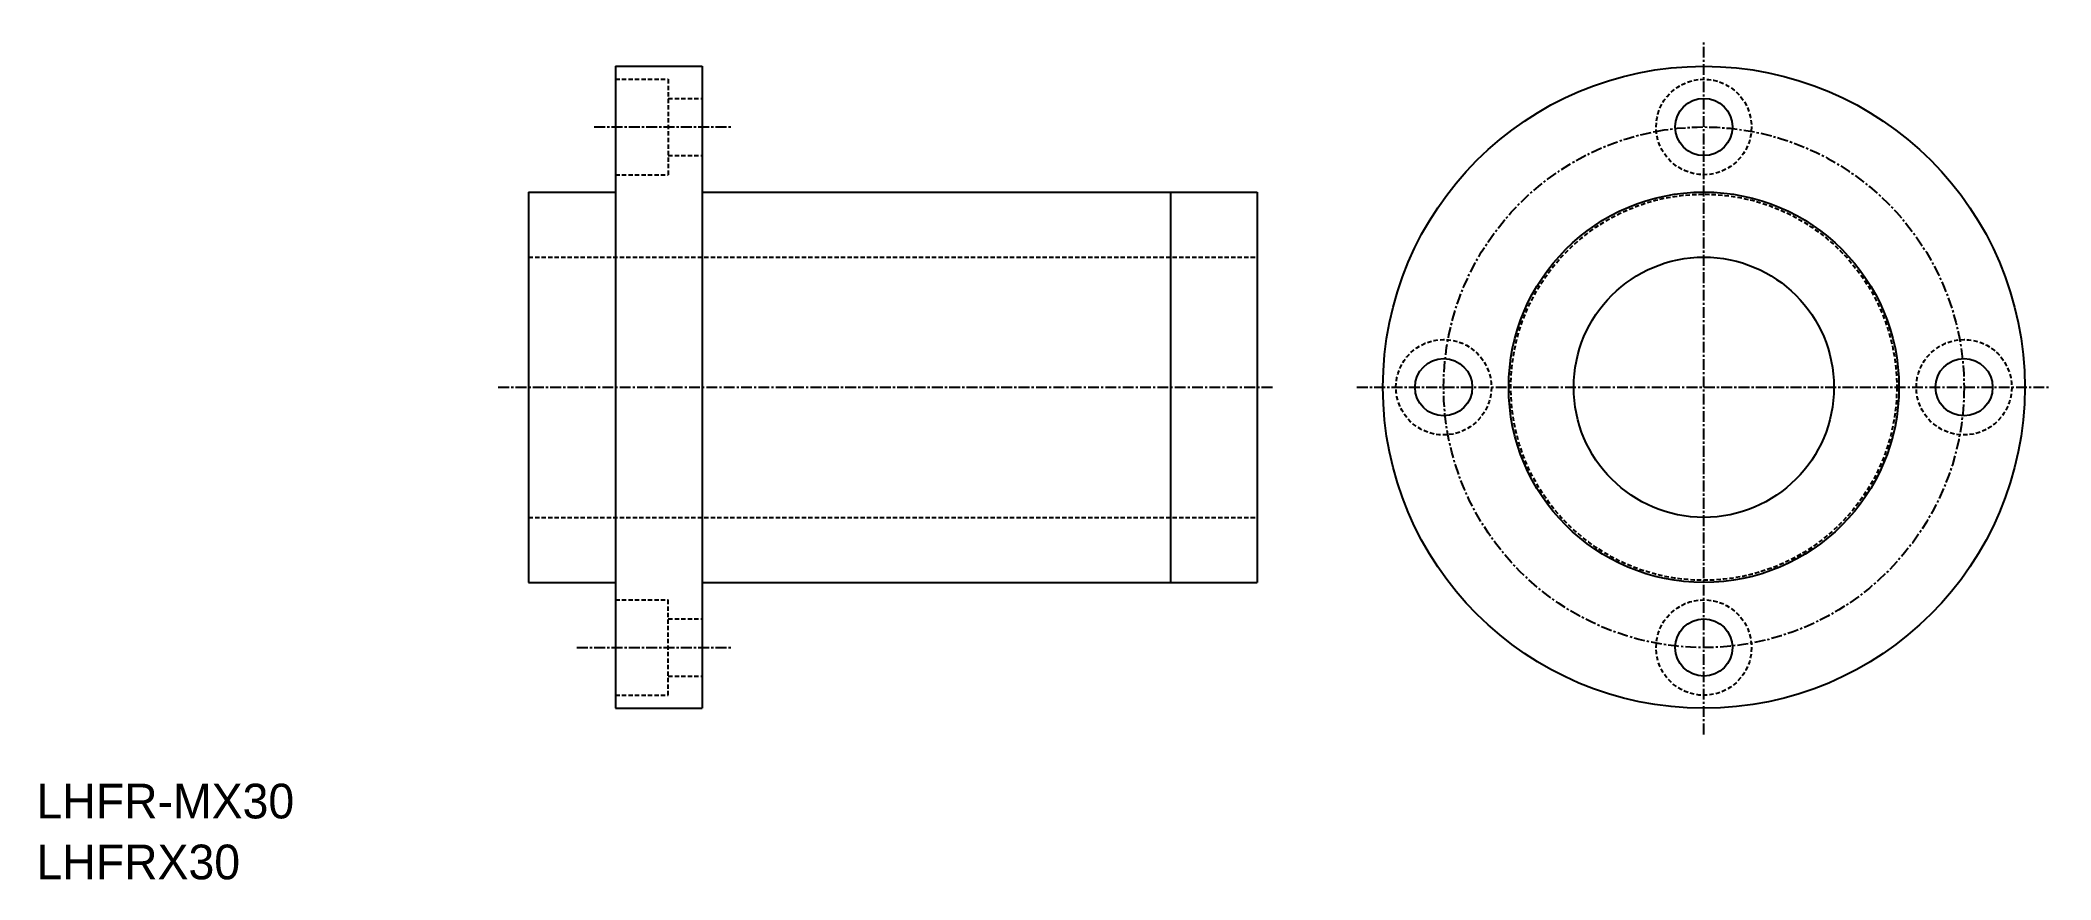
# Model space of a CAD drawing. Extents: x 10 to 242, y 57 to 154.
import ezdxf

# ---------------------------------------------------------------- set-up
doc = ezdxf.new("R2010")
doc.units = 0
doc.linetypes.add('CENTER', pattern=[2, 1.25, -0.25, 0.25, -0.25])
doc.linetypes.add('DASHED', pattern=[0.75, 0.5, -0.25])
doc.layers.get('0').update_dxf_attribs({"linetype": 'CONTINUOUS'})
doc.layers.add('CENTER', color=1, linetype='CENTER')

msp = doc.modelspace()

# ---------------------------------------------------------------- linework, layer by layer
at = {"color": 7, "linetype": 'CONTINUOUS'}
for p, q in [((76.75, 151.14), (86.75, 151.14)), ((76.75, 151.14), (76.75, 77.14)), ((86.75, 151.14), (86.75, 77.14)), ((66.75, 136.64), (76.75, 136.64)), ((66.75, 136.64), (66.75, 91.64)), ((86.75, 136.64), (150.75, 136.64)), ((140.75, 136.64), (140.75, 91.64)), ((150.75, 136.64), (150.75, 91.64)), ((66.75, 91.64), (76.75, 91.64)), ((86.75, 91.64), (150.75, 91.64)), ((76.75, 77.14), (86.75, 77.14))]:
    msp.add_line(p, q, dxfattribs=at)
at = {"color": 3, "linetype": 'DASHED'}
for p, q in [((76.75, 149.64), (82.85, 149.64)), ((82.85, 149.64), (82.85, 138.64)), ((82.85, 147.44), (86.75, 147.44)), ((82.85, 140.84), (86.75, 140.84)), ((76.75, 138.64), (82.85, 138.64)), ((66.75, 129.14), (150.75, 129.14)), ((66.75, 99.14), (150.75, 99.14)), ((76.75, 89.64), (82.85, 89.64)), ((82.85, 78.64), (82.85, 89.64)), ((82.85, 87.44), (86.75, 87.44)), ((82.85, 80.84), (86.75, 80.84)), ((76.75, 78.64), (82.85, 78.64))]:
    msp.add_line(p, q, dxfattribs=at)
at = {"color": 7, "linetype": 'CONTINUOUS'}
for centre, radius in [((202.25, 114.14), 37), ((202.25, 144.14), 3.3), ((202.25, 114.14), 22.5), ((202.25, 114.14), 15), ((172.25, 114.14), 3.3), ((232.25, 114.14), 3.3), ((202.25, 84.14), 3.3)]:
    msp.add_circle(centre, radius, dxfattribs=at)
at = {"color": 3, "linetype": 'DASHED'}
for centre, radius in [((202.25, 144.14), 5.5), ((202.25, 114.14), 22.25), ((172.25, 114.14), 5.5), ((232.25, 114.14), 5.5), ((202.25, 84.14), 5.5)]:
    msp.add_circle(centre, radius, dxfattribs=at)
at = {"layer": 'CENTER', "color": 1, "linetype": 'CENTER'}
for p, q in [((202.25, 74.14), (202.25, 154.14)), ((74.31, 144.14), (90.31, 144.14)), ((63.25, 114.14), (152.75, 114.14)), ((162.25, 114.14), (242.25, 114.14)), ((72.31, 84.14), (90.31, 84.14))]:
    msp.add_line(p, q, dxfattribs=at)
msp.add_circle((202.25, 114.14), 30, dxfattribs=at)

# ---------------------------------------------------------------- texts
at = {"color": 7, "linetype": 'CONTINUOUS'}
for s, p in [('LHFR-MX30', (10, 64.45)), ('LHFRX30', (10, 57.43))]:
    msp.add_text(s, height=4, dxfattribs=at).set_placement(p)

doc.saveas('drawing.dxf')
